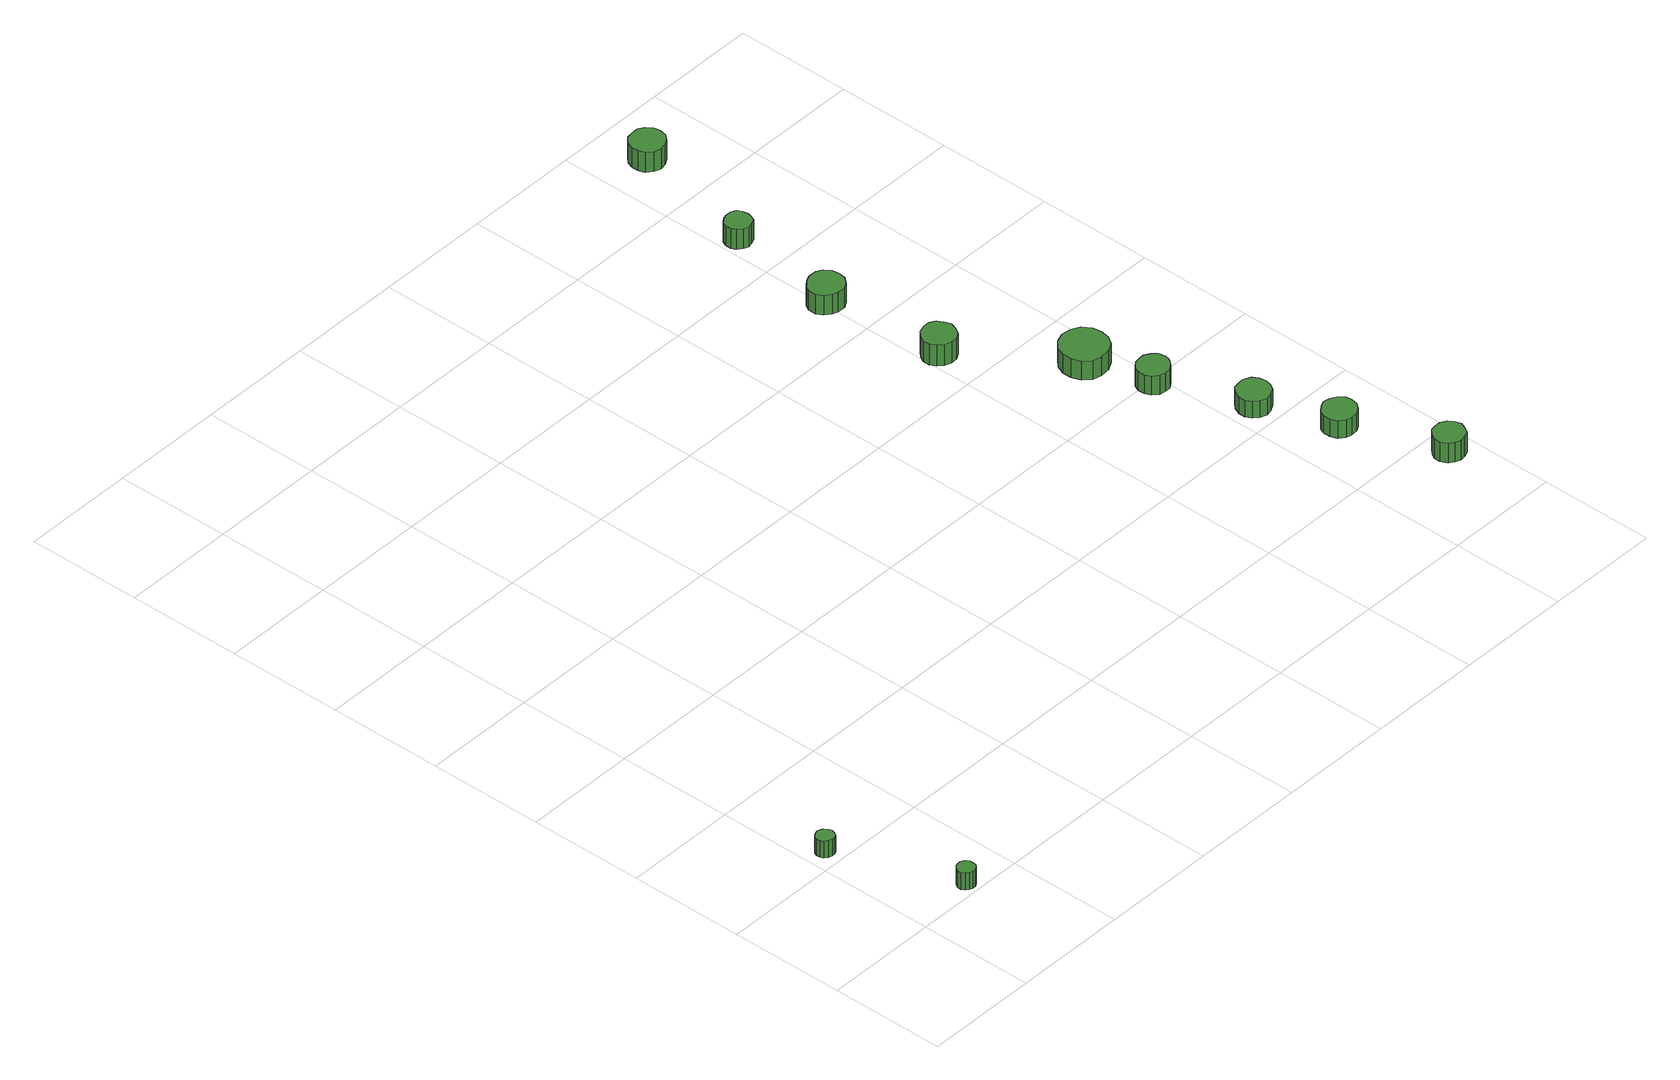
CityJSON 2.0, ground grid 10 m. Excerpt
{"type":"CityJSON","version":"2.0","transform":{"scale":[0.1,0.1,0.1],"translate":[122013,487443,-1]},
"CityObjects":{
"tree1":{"type":"SolitaryVegetationObject","attributes":{"function":"something"},"geometry":[{"type":"MultiSurface","lod":"1","boundaries":[[[0,1,2,3,4,5,6,7,8,9,10,11,12,13,14]],[[15,16,17,18,19,20,21,22,23,24,25,26,27,28,29]],[[0,29,28,1]],[[1,28,27,2]],[[2,27,26,3]],[[3,26,25,4]],[[4,25,24,5]],[[5,24,23,6]],[[6,23,22,7]],[[7,22,21,8]],[[8,21,20,9]],[[9,20,19,10]],[[10,19,18,11]],[[11,18,17,12]],[[12,17,16,13]],[[13,16,15,14]],[[14,15,29,0]]]}]},
"tree2":{"type":"SolitaryVegetationObject","attributes":{"function":"something"},"geometry":[{"type":"MultiSurface","lod":"1","boundaries":[[[30,31,32,33,34,35,36,37,38,39,40,41,42,43,44]],[[45,46,47,48,49,50,51,52,53,54,55,56,57,58,59]],[[30,59,58,31]],[[31,58,57,32]],[[32,57,56,33]],[[33,56,55,34]],[[34,55,54,35]],[[35,54,53,36]],[[36,53,52,37]],[[37,52,51,38]],[[38,51,50,39]],[[39,50,49,40]],[[40,49,48,41]],[[41,48,47,42]],[[42,47,46,43]],[[43,46,45,44]],[[44,45,59,30]]]}]},
"tree3":{"type":"SolitaryVegetationObject","attributes":{"function":"something"},"geometry":[{"type":"MultiSurface","lod":"1","boundaries":[[[60,61,62,63,64,65,66,67,68,69,70,71,72,73,74]],[[75,76,77,78,79,80,81,82,83,84,85,86,87,88,89]],[[60,89,88,61]],[[61,88,87,62]],[[62,87,86,63]],[[63,86,85,64]],[[64,85,84,65]],[[65,84,83,66]],[[66,83,82,67]],[[67,82,81,68]],[[68,81,80,69]],[[69,80,79,70]],[[70,79,78,71]],[[71,78,77,72]],[[72,77,76,73]],[[73,76,75,74]],[[74,75,89,60]]]}]},
"tree4":{"type":"SolitaryVegetationObject","attributes":{"function":"something"},"geometry":[{"type":"MultiSurface","lod":"1","boundaries":[[[90,91,92,93,94,95,96,97,98,99,100,101,102,103,104]],[[105,106,107,108,109,110,111,112,113,114,115,116,117,118,119]],[[90,119,118,91]],[[91,118,117,92]],[[92,117,116,93]],[[93,116,115,94]],[[94,115,114,95]],[[95,114,113,96]],[[96,113,112,97]],[[97,112,111,98]],[[98,111,110,99]],[[99,110,109,100]],[[100,109,108,101]],[[101,108,107,102]],[[102,107,106,103]],[[103,106,105,104]],[[104,105,119,90]]]}]},
"tree5":{"type":"SolitaryVegetationObject","attributes":{"function":"something"},"geometry":[{"type":"MultiSurface","lod":"1","boundaries":[[[120,121,122,123,124,125,126,127,128,129,130,131,132,133,134]],[[135,136,137,138,139,140,141,142,143,144,145,146,147,148,149]],[[120,149,148,121]],[[121,148,147,122]],[[122,147,146,123]],[[123,146,145,124]],[[124,145,144,125]],[[125,144,143,126]],[[126,143,142,127]],[[127,142,141,128]],[[128,141,140,129]],[[129,140,139,130]],[[130,139,138,131]],[[131,138,137,132]],[[132,137,136,133]],[[133,136,135,134]],[[134,135,149,120]]]}]},
"tree6":{"type":"SolitaryVegetationObject","attributes":{"function":"something"},"geometry":[{"type":"MultiSurface","lod":"1","boundaries":[[[150,151,152,153,154,155,156,157,158,159,160,161,162,163,164]],[[165,166,167,168,169,170,171,172,173,174,175,176,177,178,179]],[[150,179,178,151]],[[151,178,177,152]],[[152,177,176,153]],[[153,176,175,154]],[[154,175,174,155]],[[155,174,173,156]],[[156,173,172,157]],[[157,172,171,158]],[[158,171,170,159]],[[159,170,169,160]],[[160,169,168,161]],[[161,168,167,162]],[[162,167,166,163]],[[163,166,165,164]],[[164,165,179,150]]]}]},
"tree7":{"type":"SolitaryVegetationObject","attributes":{"function":"something"},"geometry":[{"type":"MultiSurface","lod":"1","boundaries":[[[180,181,182,183,184,185,186,187,188,189,190,191,192,193,194]],[[195,196,197,198,199,200,201,202,203,204,205,206,207,208,209]],[[180,209,208,181]],[[181,208,207,182]],[[182,207,206,183]],[[183,206,205,184]],[[184,205,204,185]],[[185,204,203,186]],[[186,203,202,187]],[[187,202,201,188]],[[188,201,200,189]],[[189,200,199,190]],[[190,199,198,191]],[[191,198,197,192]],[[192,197,196,193]],[[193,196,195,194]],[[194,195,209,180]]]}]},
"tree8":{"type":"SolitaryVegetationObject","attributes":{"function":"something"},"geometry":[{"type":"MultiSurface","lod":"1","boundaries":[[[210,211,212,213,214,215,216,217,218,219,220,221,222,223,224]],[[225,226,227,228,229,230,231,232,233,234,235,236,237,238,239]],[[210,239,238,211]],[[211,238,237,212]],[[212,237,236,213]],[[213,236,235,214]],[[214,235,234,215]],[[215,234,233,216]],[[216,233,232,217]],[[217,232,231,218]],[[218,231,230,219]],[[219,230,229,220]],[[220,229,228,221]],[[221,228,227,222]],[[222,227,226,223]],[[223,226,225,224]],[[224,225,239,210]]]}]},
"tree9":{"type":"SolitaryVegetationObject","attributes":{"function":"something"},"geometry":[{"type":"MultiSurface","lod":"1","boundaries":[[[240,241,242,243,244,245,246,247,248,249,250,251,252,253,254]],[[255,256,257,258,259,260,261,262,263,264,265,266,267,268,269]],[[240,269,268,241]],[[241,268,267,242]],[[242,267,266,243]],[[243,266,265,244]],[[244,265,264,245]],[[245,264,263,246]],[[246,263,262,247]],[[247,262,261,248]],[[248,261,260,249]],[[249,260,259,250]],[[250,259,258,251]],[[251,258,257,252]],[[252,257,256,253]],[[253,256,255,254]],[[254,255,269,240]]]}]},
"tree10":{"type":"SolitaryVegetationObject","attributes":{"function":"something"},"geometry":[{"type":"MultiSurface","lod":"1","boundaries":[[[270,271,272,273,274,275,276,277,278,279,280,281,282,283,284]],[[285,286,287,288,289,290,291,292,293,294,295,296,297,298,299]],[[270,299,298,271]],[[271,298,297,272]],[[272,297,296,273]],[[273,296,295,274]],[[274,295,294,275]],[[275,294,293,276]],[[276,293,292,277]],[[277,292,291,278]],[[278,291,290,279]],[[279,290,289,280]],[[280,289,288,281]],[[281,288,287,282]],[[282,287,286,283]],[[283,286,285,284]],[[284,285,299,270]]]}]},
"tree11":{"type":"SolitaryVegetationObject","attributes":{"function":"something"},"geometry":[{"type":"MultiSurface","lod":"1","boundaries":[[[300,301,302,303,304,305,306,307,308,309,310,311,312,313,314]],[[315,316,317,318,319,320,321,322,323,324,325,326,327,328,329]],[[300,329,328,301]],[[301,328,327,302]],[[302,327,326,303]],[[303,326,325,304]],[[304,325,324,305]],[[305,324,323,306]],[[306,323,322,307]],[[307,322,321,308]],[[308,321,320,309]],[[309,320,319,310]],[[310,319,318,311]],[[311,318,317,312]],[[312,317,316,313]],[[313,316,315,314]],[[314,315,329,300]]]}]},
"tree12":{"type":"SolitaryVegetationObject","attributes":{"function":"something"}}
},
"vertices":[
[25,115,23],[24,118,23],[22,121,23],[20,122,23],[17,123,23],[14,122,23],[11,120,23],[10,117,23],[10,114,23],[11,111,23],[14,109,23],[17,108,23],[20,108,23],[22,109,23],[24,112,23],[24,112,7],[22,109,7],[20,108,7],[17,108,7],[14,109,7],[11,111,7],[10,114,7],[10,117,7],[11,120,7],[14,122,7],[17,123,7],[20,122,7],[22,121,7],[24,118,7],[25,115,7],
[66,11,23],[66,14,23],[64,17,23],[61,19,23],[58,19,23],[55,18,23],[53,16,23],[51,13,23],[51,10,23],[53,7,23],[55,5,23],[58,4,23],[61,4,23],[64,6,23],[66,8,23],[66,8,7],[64,6,7],[61,4,7],[58,4,7],[55,5,7],[53,7,7],[51,10,7],[51,13,7],[53,16,7],[55,18,7],[58,19,7],[61,19,7],[64,17,7],[66,14,7],[66,11,7],
[528,440,27],[526,446,27],[523,451,27],[518,454,27],[512,454,27],[506,452,27],[502,448,27],[499,443,27],[499,437,27],[502,432,27],[506,428,27],[512,426,27],[518,426,27],[523,429,27],[526,434,27],[526,434,7],[523,429,7],[518,426,7],[512,426,7],[506,428,7],[502,432,7],[499,437,7],[499,443,7],[502,448,7],[506,452,7],[512,454,7],[518,454,7],[523,451,7],[526,446,7],[528,440,7],
[518,544,26],[517,550,26],[513,555,26],[508,558,26],[501,558,26],[496,556,26],[491,552,26],[488,547,26],[488,540,26],[491,535,26],[496,531,26],[501,529,26],[508,529,26],[513,532,26],[517,537,26],[517,537,7],[513,532,7],[508,529,7],[501,529,7],[496,531,7],[491,535,7],[488,540,7],[488,547,7],[491,552,7],[496,556,7],[501,558,7],[508,558,7],[513,555,7],[517,550,7],[518,544,7],
[607,297,25],[606,303,25],[602,307,25],[597,310,25],[592,310,25],[587,309,25],[582,305,25],[580,300,25],[580,294,25],[582,289,25],[587,285,25],[592,284,25],[597,284,25],[602,287,25],[606,292,25],[606,292,7],[602,287,7],[597,284,7],[592,284,7],[587,285,7],[582,289,7],[580,294,7],[580,300,7],[582,305,7],[587,309,7],[592,310,7],[597,310,7],[602,307,7],[606,303,7],[607,297,7],
[597,352,25],[596,360,25],[591,367,25],[584,371,25],[575,372,25],[567,369,25],[561,363,25],[558,356,25],[558,348,25],[561,340,25],[567,334,25],[575,332,25],[584,333,25],[591,337,25],[596,344,25],[596,344,7],[591,337,7],[584,333,7],[575,332,7],[567,334,7],[561,340,7],[558,348,7],[558,356,7],[561,363,7],[567,369,7],[575,372,7],[584,371,7],[591,367,7],[596,360,7],[597,352,7],
[636,222,24],[635,228,24],[632,233,24],[626,236,24],[621,236,24],[615,235,24],[611,231,24],[608,225,24],[608,219,24],[611,214,24],[615,210,24],[621,208,24],[626,209,24],[632,212,24],[635,217,24],[635,217,8],[632,212,8],[626,209,8],[621,208,8],[615,210,8],[611,214,8],[608,219,8],[608,225,8],[611,231,8],[615,235,8],[621,236,8],[626,236,8],[632,233,8],[635,228,8],[636,222,8],
[661,159,25],[660,164,25],[656,169,25],[651,172,25],[645,173,25],[640,171,25],[635,167,25],[633,162,25],[633,156,25],[635,150,25],[640,146,25],[645,145,25],[651,145,25],[656,148,25],[660,153,25],[660,153,8],[656,148,8],[651,145,8],[645,145,8],[640,146,8],[635,150,8],[633,156,8],[633,162,8],[635,167,8],[640,171,8],[645,173,8],[651,172,8],[656,169,8],[660,164,8],[661,159,8],
[692,77,27],[690,83,27],[687,87,27],[682,90,27],[677,90,27],[672,89,27],[668,85,27],[665,80,27],[665,75,27],[668,69,27],[672,66,27],[677,64,27],[682,65,27],[687,67,27],[690,72,27],[690,72,8],[687,67,8],[682,65,8],[677,64,8],[672,66,8],[668,69,8],[665,75,8],[665,80,8],[668,85,8],[672,89,8],[677,90,8],[682,90,8],[687,87,8],[690,83,8],[692,77,8],
[526,641,26],[525,646,26],[523,650,26],[519,652,26],[514,652,26],[510,651,26],[506,648,26],[504,644,26],[504,639,26],[506,635,26],[510,632,26],[514,630,26],[519,631,26],[523,633,26],[525,637,26],[525,637,7],[523,633,7],[519,631,7],[514,630,7],[510,632,7],[506,635,7],[504,639,7],[504,644,7],[506,648,7],[510,651,7],[514,652,7],[519,652,7],[523,650,7],[525,646,7],[526,641,7],
[556,755,26],[555,761,26],[551,766,26],[546,769,26],[540,769,26],[534,768,26],[529,763,26],[527,758,26],[527,752,26],[529,746,26],[534,742,26],[540,740,26],[546,741,26],[551,744,26],[555,749,26],[555,749,7],[551,744,7],[546,741,7],[540,740,7],[534,742,7],[529,746,7],[527,752,7],[527,758,7],[529,763,7],[534,768,7],[540,769,7],[546,769,7],[551,766,7],[555,761,7],[556,755,7]
]}
